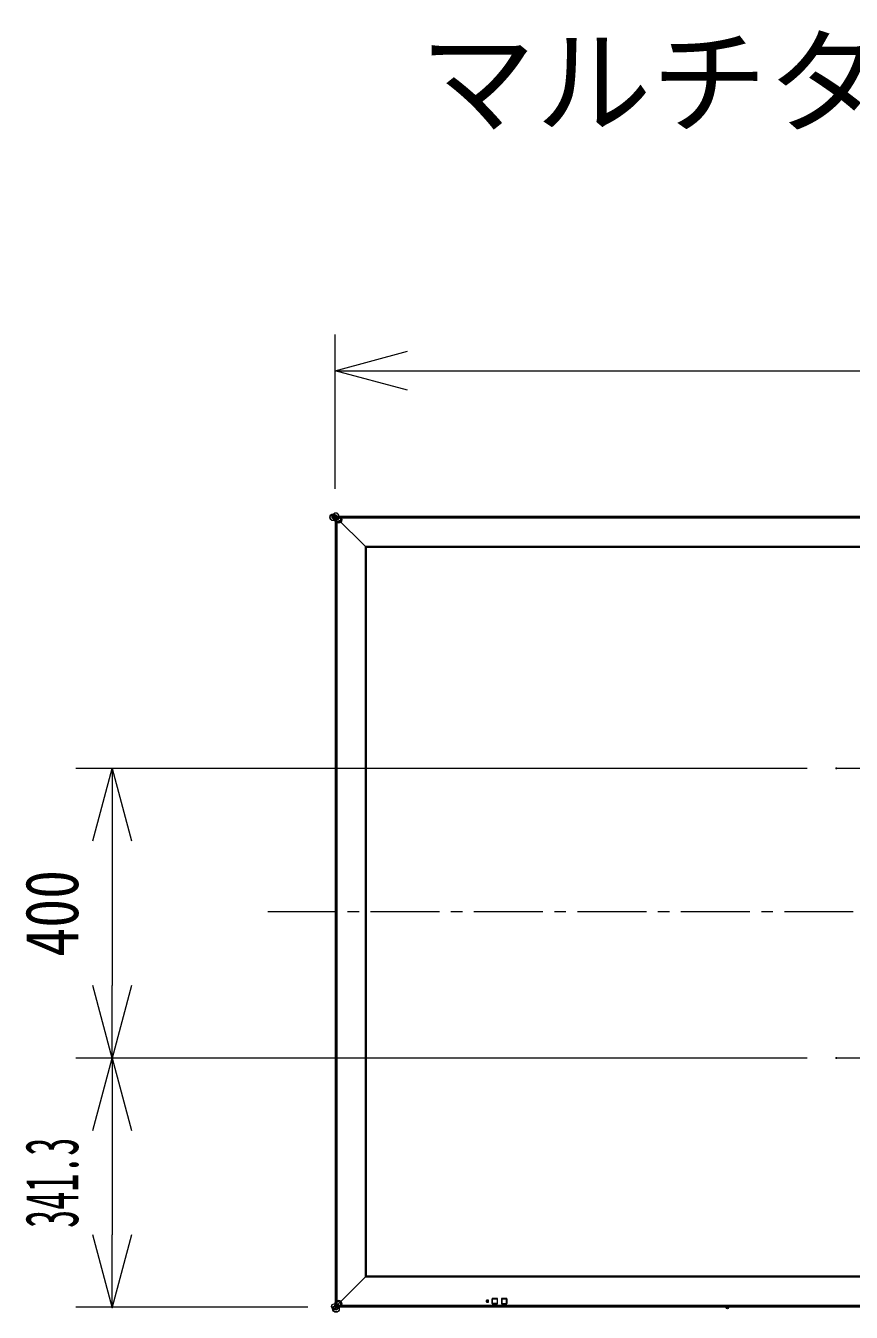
# Model space of a CAD drawing. Units: millimetres, scale not verified. Extents: x -62 to 354, y -57 to 326.
# Drawn here: x -49.09 to -20.59, y 12.38 to 56.79 of the extents above; entities that cross this region are included whole.
import ezdxf
from ezdxf.enums import TextEntityAlignment as Align

# ---------------------------------------------------------------- set-up
doc = ezdxf.new("R2010")
doc.units = ezdxf.units.MM
doc.header["$LTSCALE"] = 0.125
doc.header["$PDMODE"] = 32
doc.header["$PDSIZE"] = 0.025
doc.linetypes.add('USER1', pattern=[28.575, 19.05, -3.175, 3.175, -3.175])
for name, color, linetype, lineweight in [('0-0_0', 7, 'Continuous', 18), ('0-4_SUNPO', 3, 'Continuous', 18), ('0-5_GAIKEI', 1, 'Continuous', 18)]:
    doc.layers.add(name, color=color, linetype=linetype, lineweight=lineweight)
doc.layers.add('0-1_MOJI1', color=7, linetype='Continuous')
doc.layers.add('0-6_Defpoints', color=7, linetype='Continuous')
doc.styles.add('ＭＳ ゴシック', font='')
doc.styles.get('ＭＳ ゴシック').set_extended_font_data('MS Gothic')

# ---------------------------------------------------------------- blocks, each defined once
blk = doc.blocks.new('_Open30')
at = {"layer": '0-0_0'}
blk.add_line((0, 0), (-1, 0), dxfattribs=at)
blk.add_lwpolyline([(-1, 0.26795), (0, 0), (-1, -0.26795)], dxfattribs=at)
blk = doc.blocks.new('D8')
at = {"layer": '0-4_SUNPO'}
for p, q in [((42.3793, 344.6526), (17.1314, 344.6526)), ((18.3814, 342.1526), (18.3814, 337.1526)), ((42.3793, 334.6526), (17.1314, 334.6526))]:
    blk.add_line(p, q, dxfattribs=at)
at = {"layer": '0-6_Defpoints'}
for p in [(43.3793, 344.6526), (18.3814, 334.6526), (43.3793, 334.6526)]:
    blk.add_point(p, dxfattribs=at)
at = {"layer": '0-4_SUNPO', "xscale": 2.5, "yscale": 2.5}
for p, rotation in [((18.3814, 344.6526), 90), ((18.3814, 334.6526), 270)]:
    blk.add_blockref('_Open30', p, dxfattribs=dict(at, rotation=rotation))
at = {"layer": '0-4_SUNPO', "color": 7, "style": 'ＭＳ ゴシック', "width": 0.8}
blk.add_text('400', height=1.833, rotation=90, dxfattribs=at).set_placement((17.7564, 338.1526), align=Align.BOTTOM_LEFT)
blk = doc.blocks.new('D7')
at = {"layer": '0-4_SUNPO'}
for p, q in [((42.3793, 334.6526), (17.1314, 334.6526)), ((18.3814, 332.1526), (18.3814, 328.5494)), ((25.1381, 326.0494), (17.1314, 326.0494))]:
    blk.add_line(p, q, dxfattribs=at)
at = {"layer": '0-6_Defpoints'}
for p in [(43.3793, 334.6526), (18.3814, 326.0494), (26.1381, 326.0494)]:
    blk.add_point(p, dxfattribs=at)
at = {"layer": '0-4_SUNPO', "xscale": 2.5, "yscale": 2.5}
for p, rotation in [((18.3814, 334.6526), 90), ((18.3814, 326.0494), 270)]:
    blk.add_blockref('_Open30', p, dxfattribs=dict(at, rotation=rotation))
at = {"layer": '0-4_SUNPO', "color": 7, "style": 'ＭＳ ゴシック', "width": 0.5}
blk.add_text('341.3', height=1.833, rotation=90, dxfattribs=at).set_placement((17.7564, 328.7885), align=Align.BOTTOM_LEFT)
blk = doc.blocks.new('D6')
at = {"layer": '0-4_SUNPO'}
for p, q in [((26.0756, 354.3038), (26.0756, 359.63)), ((72.7556, 354.3038), (72.7556, 359.63)), ((28.5756, 358.38), (70.2556, 358.38))]:
    blk.add_line(p, q, dxfattribs=at)
at = {"layer": '0-4_SUNPO', "xscale": 2.5, "yscale": 2.5, "rotation": 180}
blk.add_blockref('_Open30', (26.0756, 358.38), dxfattribs=at)
at = {"layer": '0-4_SUNPO', "xscale": 2.5, "yscale": 2.5}
blk.add_blockref('_Open30', (72.7556, 358.38), dxfattribs=at)
at = {"layer": '0-4_SUNPO', "color": 7, "style": 'ＭＳ ゴシック'}
blk.add_text('1868', height=1.833, dxfattribs=at).set_placement((46.9156, 359.005), align=Align.BOTTOM_LEFT)

msp = doc.modelspace()

# ---------------------------------------------------------------- linework, layer by layer
at = {"layer": '0-5_GAIKEI', "color": 7}
for p, q in [((-38.4151, 39.8029), (-38.4151, 12.6016)), ((-38.4151, 39.8029), (-38.4151, 39.8029)), ((-38.4129, 39.8082), (-38.4073, 39.8137)), ((-38.3778, 39.8432), (-38.4073, 39.8137)), ((-38.3778, 39.8432), (-38.3723, 39.8488)), ((-38.3526, 39.856), (8.2024, 39.856)), ((-38.3526, 39.856), (-38.3526, 39.851)), ((-38.4151, 12.6016), (-38.4151, 12.6016)), ((-38.4073, 12.5907), (-38.4129, 12.5963)), ((-38.3778, 12.5612), (-38.4073, 12.5907)), ((-38.3723, 12.5557), (-38.3778, 12.5612)), ((-38.3724, 12.6032), (-38.3724, 12.6032)), ((-38.367, 12.5535), (-38.3669, 12.5535)), ((-38.3669, 12.5535), (-38.3526, 12.5535))]:
    msp.add_line(p, q, dxfattribs=at)
at = {"layer": '0-5_GAIKEI'}
for p, q in [((-38.4073, 39.8014), (-38.4077, 39.8009)), ((-38.4077, 39.8009), (-38.4077, 12.6035)), ((-38.3724, 39.8012), (-38.4073, 39.8014)), ((-38.3724, 39.8012), (-38.3724, 12.6032)), ((-38.3724, 39.8012), (-38.3724, 39.8012)), ((-38.365, 39.8436), (-38.3655, 39.8432)), ((-38.3655, 39.8432), (-38.3653, 39.8083)), ((-38.3653, 39.8083), (-38.3653, 39.8083)), ((-38.3653, 39.8083), (-38.3522, 39.8083)), ((-38.3526, 39.8436), (-38.365, 39.8436)), ((-38.3547, 39.7906), (-38.3547, 12.6138)), ((-38.3467, 39.7906), (-38.3547, 39.7906)), ((-38.3526, 39.851), (-38.3526, 39.8142)), ((-38.3526, 39.8486), (8.2024, 39.8486)), ((-38.3525, 39.8133), (8.2024, 39.8133)), ((-38.3489, 39.7953), (-38.3494, 39.7967)), ((-38.3494, 39.7967), (-38.349, 39.7956)), ((-38.349, 39.7956), (8.1989, 39.7956)), ((-37.3814, 38.8223), (-38.3379, 39.7788)), ((-37.3814, 38.8223), (-37.3814, 13.5821)), ((-37.3814, 38.8223), (7.2313, 38.8223)), ((-37.3814, 38.8223), (-37.3637, 38.8046)), ((-37.3637, 38.8046), (-37.3637, 13.5998)), ((-37.3637, 38.8046), (7.2136, 38.8046)), ((-37.3637, 38.8046), (-37.3534, 38.7943)), ((-37.3534, 38.7943), (-37.3534, 13.6101)), ((-37.3534, 38.7943), (7.2033, 38.7943)), ((-37.3466, 38.782), (-37.3466, 38.7875)), ((-37.3462, 38.7871), (-37.3466, 38.7871)), ((-37.3466, 38.787), (7.1965, 38.787)), ((7.1959, 38.7869), (-37.3466, 38.7869)), ((-37.346, 38.787), (-37.346, 13.6175)), ((-37.3814, 13.5821), (-38.3379, 12.6256)), ((-37.3637, 13.5998), (-37.3814, 13.5821)), ((7.2313, 13.5821), (-37.3814, 13.5821)), ((-37.3637, 13.5998), (-37.3534, 13.6101)), ((7.2136, 13.5998), (-37.3637, 13.5998)), ((-37.3534, 13.6101), (-37.3462, 13.6173)), ((7.2033, 13.6101), (-37.3534, 13.6101)), ((-37.3466, 13.6169), (-37.3466, 13.6225)), ((7.1965, 13.6175), (-37.3466, 13.6175)), ((-37.3466, 13.6175), (7.1965, 13.6175)), ((-37.3466, 13.6173), (-37.3462, 13.6173)), ((-38.4077, 12.6035), (-38.4073, 12.6031)), ((-38.4073, 12.6031), (-38.3724, 12.6032)), ((-38.3724, 12.6032), (-38.3547, 12.6138)), ((-38.3653, 12.5961), (-38.3655, 12.5612)), ((-38.3655, 12.5612), (-38.365, 12.5608)), ((-38.3547, 12.6138), (-38.3653, 12.5961)), ((-38.3653, 12.5961), (-38.3653, 12.5961)), ((-38.3522, 12.5961), (-38.3653, 12.5961)), ((-38.365, 12.5608), (-38.3526, 12.5608)), ((-38.3547, 12.6138), (-38.3467, 12.6138)), ((-38.3526, 12.5535), (-38.3526, 12.5902)), ((8.2024, 12.5558), (-38.3526, 12.5558)), ((8.2024, 12.5911), (-38.3525, 12.5911)), ((-38.3495, 12.6073), (-38.3488, 12.6092)), ((-38.349, 12.6088), (-38.3495, 12.6074)), ((8.1989, 12.6088), (-38.349, 12.6088)), ((-33.1863, 12.786), (-33.1863, 12.731)), ((-33.1819, 12.7816), (-33.1807, 12.7804)), ((-33.1819, 12.7353), (-33.1819, 12.7816)), ((-33.1807, 12.7366), (-33.1819, 12.7353)), ((-33.1263, 12.791), (-33.1813, 12.791)), ((-33.1813, 12.726), (-33.1263, 12.726)), ((-33.1807, 12.7366), (-33.1807, 12.7804)), ((-33.1757, 12.7804), (-33.1807, 12.7804)), ((-33.1807, 12.7365), (-33.1757, 12.7365)), ((-33.1757, 12.7854), (-33.1769, 12.7866)), ((-33.1769, 12.7866), (-33.1307, 12.7866)), ((-33.1769, 12.7303), (-33.1757, 12.7316)), ((-33.1307, 12.7303), (-33.1769, 12.7303)), ((-33.1757, 12.7854), (-33.1319, 12.7854)), ((-33.1757, 12.7854), (-33.1757, 12.7804)), ((-33.1757, 12.7804), (-33.1319, 12.7804)), ((-33.1757, 12.7366), (-33.1757, 12.7804)), ((-33.1269, 12.7366), (-33.1757, 12.7366)), ((-33.1757, 12.7366), (-33.1757, 12.7316)), ((-33.1319, 12.7316), (-33.1757, 12.7316)), ((-33.1307, 12.7866), (-33.1319, 12.7854)), ((-33.1319, 12.7804), (-33.1319, 12.7854)), ((-33.1269, 12.7804), (-33.1319, 12.7804)), ((-33.1319, 12.7804), (-33.1319, 12.7366)), ((-33.1319, 12.7316), (-33.1319, 12.7366)), ((-33.1319, 12.7316), (-33.1307, 12.7303)), ((-33.1269, 12.7804), (-33.1257, 12.7816)), ((-33.1269, 12.7804), (-33.1269, 12.7366)), ((-33.1257, 12.7353), (-33.1269, 12.7366)), ((-33.1257, 12.7816), (-33.1257, 12.7353)), ((-33.1213, 12.731), (-33.1213, 12.786)), ((-32.9938, 12.8447), (-32.9938, 12.6722)), ((-32.9901, 12.841), (-32.9888, 12.8397)), ((-32.9901, 12.676), (-32.9901, 12.841)), ((-32.9888, 12.6772), (-32.9901, 12.676)), ((-32.8163, 12.8497), (-32.9888, 12.8497)), ((-32.9838, 12.8397), (-32.9888, 12.8397)), ((-32.9888, 12.6772), (-32.9888, 12.8397)), ((-32.9888, 12.6772), (-32.9838, 12.6772)), ((-32.9888, 12.6672), (-32.8163, 12.6672)), ((-32.9838, 12.8447), (-32.9851, 12.846)), ((-32.9851, 12.846), (-32.8201, 12.846)), ((-32.9851, 12.671), (-32.9838, 12.6722)), ((-32.8201, 12.671), (-32.9851, 12.671)), ((-32.9838, 12.8447), (-32.8213, 12.8447)), ((-32.9838, 12.8447), (-32.9838, 12.8397)), ((-32.9838, 12.8397), (-32.8213, 12.8397)), ((-32.9838, 12.6772), (-32.9838, 12.8397)), ((-32.8163, 12.6772), (-32.9838, 12.6772)), ((-32.9838, 12.6772), (-32.9838, 12.6722)), ((-32.8213, 12.6722), (-32.9838, 12.6722)), ((-32.8201, 12.846), (-32.8213, 12.8447)), ((-32.8213, 12.8397), (-32.8213, 12.8447)), ((-32.8163, 12.8397), (-32.8213, 12.8397)), ((-32.8213, 12.8397), (-32.8213, 12.6772)), ((-32.8213, 12.6722), (-32.8213, 12.6772)), ((-32.8213, 12.6722), (-32.8201, 12.671)), ((-32.8163, 12.8397), (-32.8151, 12.841)), ((-32.8163, 12.8397), (-32.8163, 12.6772)), ((-32.8151, 12.676), (-32.8163, 12.6772)), ((-32.8151, 12.841), (-32.8151, 12.676)), ((-32.8113, 12.6722), (-32.8113, 12.8447)), ((-32.6663, 12.8447), (-32.6663, 12.6722)), ((-32.6626, 12.841), (-32.6613, 12.8397)), ((-32.6626, 12.676), (-32.6626, 12.841)), ((-32.6613, 12.6772), (-32.6626, 12.676)), ((-32.4888, 12.8497), (-32.6613, 12.8497)), ((-32.6613, 12.8397), (-32.6613, 12.6772)), ((-32.6563, 12.8397), (-32.6613, 12.8397)), ((-32.6613, 12.6772), (-32.6563, 12.6772)), ((-32.6613, 12.6672), (-32.4888, 12.6672)), ((-32.6563, 12.8447), (-32.6576, 12.846)), ((-32.6576, 12.846), (-32.4926, 12.846)), ((-32.6576, 12.671), (-32.6563, 12.6722)), ((-32.4926, 12.671), (-32.6576, 12.671)), ((-32.6563, 12.8447), (-32.4938, 12.8447)), ((-32.6563, 12.8447), (-32.6563, 12.8397)), ((-32.4938, 12.8397), (-32.6563, 12.8397)), ((-32.6563, 12.8397), (-32.6563, 12.6772)), ((-32.6563, 12.6772), (-32.6563, 12.6722)), ((-32.6563, 12.6772), (-32.4888, 12.6772)), ((-32.6563, 12.6722), (-32.4938, 12.6722)), ((-32.4926, 12.846), (-32.4938, 12.8447)), ((-32.4938, 12.8397), (-32.4938, 12.8447)), ((-32.4888, 12.8397), (-32.4938, 12.8397)), ((-32.4938, 12.6772), (-32.4938, 12.8397)), ((-32.4938, 12.6722), (-32.4938, 12.6772)), ((-32.4938, 12.6722), (-32.4926, 12.671)), ((-32.4888, 12.8397), (-32.4876, 12.841)), ((-32.4888, 12.8397), (-32.4888, 12.6772)), ((-32.4876, 12.676), (-32.4888, 12.6772)), ((-32.4876, 12.841), (-32.4876, 12.676)), ((-32.4838, 12.6722), (-32.4838, 12.8447))]:
    msp.add_line(p, q, dxfattribs=at)
at = {"layer": '0-5_GAIKEI', "color": 9, "linetype": 'USER1'}
for p, q in [((-9.1025, 31.1517), (-21.1114, 31.1517)), ((11.6247, 26.2022), (-40.7409, 26.2022)), ((-9.1025, 21.1517), (-21.1114, 21.1517))]:
    msp.add_line(p, q, dxfattribs=at)
at = {"layer": '0-5_GAIKEI'}
for points in [[(-38.3653, 39.8083), (-38.3547, 39.7906), (-38.3724, 39.8012)], [(-37.3534, 38.7943), (-37.3466, 38.7875), (-37.3462, 38.7871)], [(-37.3466, 38.782), (-37.3461, 38.782), (-37.3461, 13.6225), (-37.3466, 13.6225)]]:
    msp.add_lwpolyline(points, dxfattribs=at)
at = {"layer": '0-5_GAIKEI', "color": 7}
for points in [[(-38.367, 39.851), (-38.3669, 39.851), (-38.3526, 39.851)], [(8.2024, 12.5485), (-38.3526, 12.5485), (-38.3526, 12.5535)]]:
    msp.add_lwpolyline(points, dxfattribs=at)
at = {"layer": '0-5_GAIKEI'}
for centre, radius in [((-38.3888, 39.8866), 0.0878), ((-38.4777, 39.819), 0.1154), ((-38.4725, 39.8154), 0.1113), ((-38.4395, 39.8277), 0.0762), ((-38.4304, 39.8305), 0.0667), ((-38.3898, 39.8836), 0.0847), ((-38.42, 39.785), 0.0186), ((-38.4056, 39.8282), 0.027), ((-38.4173, 39.7938), 0.00928), ((-38.3017, 39.7376), 0.1235), ((-38.3929, 39.8414), 0.0276), ((-38.3213, 39.7529), 0.0987), ((-38.3928, 39.8218), 0.0256), ((-38.398, 39.8162), 0.018), ((-38.317, 39.7571), 0.0988), ((-38.4028, 39.8118), 0.0115), ((-38.406, 39.8096), 0.00762), ((-38.4102, 39.8077), 0.00304), ((-38.4112, 39.8073), 0.00198), ((-38.4112, 39.8071), 0.00196), ((-38.4118, 39.8073), 0.00133), ((-38.3855, 39.8289), 0.0253), ((-38.3786, 39.8357), 0.0156), ((-38.3743, 39.8408), 0.00889), ((-38.3732, 39.8429), 0.00654), ((-38.3551, 39.7889), 0.0219), ((-38.3522, 39.7901), 0.023), ((-38.3575, 39.7934), 0.0168), ((-38.3716, 39.8465), 0.00261), ((-38.3583, 39.7941), 0.0158), ((-38.3588, 39.7953), 0.0145), ((-38.3712, 39.8471), 0.00195), ((-38.3726, 39.8014), 0.00031), ((-38.3714, 39.8477), 0.00135), ((-38.3685, 39.7995), 0.00416), ((-38.3589, 39.8529), 0.00828), ((-38.3025, 39.8142), 0.0501), ((-38.3025, 39.8142), 0.0501), ((-38.4507, 12.5797), 0.0878), ((-38.4477, 12.5787), 0.0847), ((-38.3831, 12.4908), 0.1154), ((-38.3795, 12.4961), 0.1113), ((-38.3918, 12.529), 0.0762), ((-38.3946, 12.5381), 0.0667), ((-38.4055, 12.5756), 0.0276), ((-38.417, 12.6096), 0.00828), ((-38.3017, 12.6668), 0.1235), ((-38.3212, 12.6515), 0.0988), ((-38.3923, 12.5629), 0.027), ((-38.393, 12.583), 0.0253), ((-38.317, 12.6472), 0.0987), ((-38.3998, 12.5899), 0.0156), ((-38.4049, 12.5942), 0.00889), ((-38.407, 12.5954), 0.00654), ((-38.4106, 12.5969), 0.00261), ((-38.4112, 12.5974), 0.00195), ((-38.4118, 12.5972), 0.00135), ((-38.3859, 12.5757), 0.0256), ((-38.3803, 12.5705), 0.018), ((-38.3759, 12.5657), 0.0115), ((-38.3737, 12.5625), 0.00762), ((-38.3542, 12.6163), 0.023), ((-38.353, 12.6135), 0.0219), ((-38.3718, 12.5583), 0.00304), ((-38.3575, 12.611), 0.0168), ((-38.3582, 12.6102), 0.0158), ((-38.3594, 12.6097), 0.0145), ((-38.3714, 12.5573), 0.00198), ((-38.3712, 12.5573), 0.00196), ((-38.3713, 12.5567), 0.00133), ((-38.3636, 12.6), 0.00416), ((-38.3491, 12.5485), 0.0186), ((-38.3579, 12.5513), 0.00928), ((-38.3655, 12.5959), 0.00031), ((-38.3025, 12.5902), 0.0501), ((-38.3025, 12.5902), 0.0501)]:
    msp.add_circle(centre, radius, dxfattribs=at)
at = {"layer": '0-5_GAIKEI', "color": 7}
for centre, radius in [((-24.87, 12.5381), 0.0409), ((-24.8867, 12.5406), 0.0241)]:
    msp.add_circle(centre, radius, dxfattribs=at)
for centre, start, end in [((-38.3669, 39.8435), 90, 135), ((-38.4076, 12.6016), 180, 225), ((-38.3669, 12.561), 225, 270)]:
    msp.add_arc(centre, 0.0075, start, end, dxfattribs=at)
at = {"layer": '0-5_GAIKEI'}
for centre, radius, start, end in [((-38.3026, 39.8142), 0.05, 180, 181.01802), ((-38.3026, 39.8142), 0.05, 187.56564, 200.4046), ((-38.3026, 39.8142), 0.05, 201.79707, 225.00001), ((-38.3026, 12.5902), 0.05, 178.98198, 180), ((-38.3026, 12.5902), 0.05, 159.99356, 172.15005), ((-38.3026, 12.5902), 0.05, 135, 158.20293), ((-33.1813, 12.786), 0.005, 90, 180), ((-33.1813, 12.731), 0.005, 180, 270), ((-33.1769, 12.7816), 0.005, 90.06979, 179.93021), ((-33.1769, 12.7353), 0.005, 180.06978, 269.93021), ((-33.1307, 12.7816), 0.005, 0.06979, 89.93021), ((-33.1307, 12.7353), 0.005, 270.06979, 359.93022), ((-33.1263, 12.786), 0.005, 0, 90), ((-33.1263, 12.731), 0.005, 270, 0), ((-32.9888, 12.8447), 0.005, 90, 180), ((-32.9888, 12.6722), 0.005, 180, 270), ((-32.9851, 12.841), 0.005, 90.06979, 179.93021), ((-32.9851, 12.676), 0.005, 180.06978, 269.93021), ((-32.8201, 12.841), 0.005, 0.06979, 89.93021), ((-32.8201, 12.676), 0.005, 270.06979, 359.93022), ((-32.8163, 12.8447), 0.005, 0, 90), ((-32.8163, 12.6722), 0.005, 270, 0), ((-32.6613, 12.8447), 0.005, 90, 180), ((-32.6613, 12.6722), 0.005, 180, 270), ((-32.6576, 12.841), 0.005, 90.06979, 179.93021), ((-32.6576, 12.676), 0.005, 180.06978, 269.93021), ((-32.4926, 12.841), 0.005, 0.06979, 89.93021), ((-32.4926, 12.676), 0.005, 270.06979, 359.93022), ((-32.4888, 12.8447), 0.005, 0, 90), ((-32.4888, 12.6722), 0.005, 270, 0)]:
    msp.add_arc(centre, radius, start, end, dxfattribs=at)
at = {"layer": '0-5_GAIKEI', "color": 7}
for centre, major_axis, start_param, end_param in [((-38.4076, 39.8029), (-0.0053, 0.0053), 0, 0.7854502), ((-38.4076, 12.6016), (0.0053, 0.0053), 2.3561424, 3.1415927), ((-38.367, 12.561), (-0.0053, -0.0053), 0, 0.7854502)]:
    msp.add_ellipse(centre, major_axis=major_axis, ratio=0.999896, start_param=start_param, end_param=end_param, dxfattribs=at)
at = {"layer": '0-5_GAIKEI'}
for centre, major_axis, ratio, start_param, end_param in [((-38.3949, 39.8014), (-0.0124, 0.0124), 0.57735, 6.2831853, 7.3303829), ((-38.3655, 39.8308), (-0.0124, 0.0124), 0.57735, 5.2359878, 6.2831853), ((-38.3949, 12.6031), (-0.0124, -0.0124), 0.57735, 5.2359878, 6.2831853), ((-38.3655, 12.5736), (-0.0124, -0.0124), 0.57735, 6.2831853, 7.3303829), ((-33.1757, 12.7804), (-0.00354, -0.00354), 0.998783, 3.9276009, 5.4971792), ((-33.1757, 12.7366), (0.00354, -0.00354), 0.998783, 3.9276009, 5.4971792), ((-33.1319, 12.7804), (-0.00354, 0.00354), 0.998783, 3.9276009, 5.4971792), ((-33.1319, 12.7366), (0.00354, 0.00354), 0.998783, 3.9276009, 5.4971792), ((-32.9838, 12.8397), (-0.00354, -0.00354), 0.998783, 3.9276009, 5.4971792), ((-32.9838, 12.6772), (0.00354, -0.00354), 0.998783, 3.9276009, 5.4971792), ((-32.8213, 12.8397), (-0.00354, 0.00354), 0.998783, 3.9276009, 5.4971792), ((-32.8213, 12.6772), (0.00354, 0.00354), 0.998783, 3.9276009, 5.4971792), ((-32.6563, 12.8397), (-0.00354, -0.00354), 0.998783, 3.9276009, 5.4971792), ((-32.6563, 12.6772), (-0.00354, 0.00354), 0.998783, 0.7860072, 2.3555855), ((-32.4938, 12.8397), (-0.00354, 0.00354), 0.998783, 3.9276009, 5.4971792), ((-32.4938, 12.6772), (0.00354, 0.00354), 0.998783, 3.9276009, 5.4971792)]:
    msp.add_ellipse(centre, major_axis=major_axis, ratio=ratio, start_param=start_param, end_param=end_param, dxfattribs=at)

# ---------------------------------------------------------------- block references
at = {"layer": '0-4_SUNPO'}
for name in ['D6', 'D8', 'D7']:
    msp.add_blockref(name, (-64.4907, -313.5009), dxfattribs=at)

# ---------------------------------------------------------------- texts
at = {"layer": '0-1_MOJI1', "style": 'ＭＳ ゴシック'}
msp.add_text('マルチタッチスクリーンディスプレイ', height=2.933, dxfattribs=at).set_placement((-35.4907, 52.4991), align=Align.BOTTOM_LEFT)

doc.saveas('drawing.dxf')
